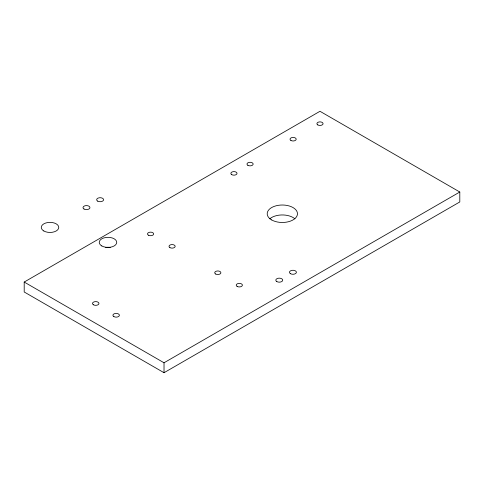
<?xml version="1.0" encoding="UTF-8"?>
<svg xmlns="http://www.w3.org/2000/svg" width="484" height="484" viewBox="0 0 484 484"><rect width="100%" height="100%" fill="white"/><g stroke="black" fill="none" stroke-linecap="round" stroke-linejoin="round"><path stroke-width="0.73" d="M24.2 282.051L319.978 111.284L459.8 192.015L459.8 201.949L164.022 372.716L24.2 291.985L24.2 282.051L164.022 362.776L459.8 192.015M164.022 362.776L164.022 372.716M269.763 218.816A15.137 8.736 0 0 1 294.907 218.816M105.724 247.433A8.748 5.052 0 0 1 110.249 247.433M169.908 247.608A3.085 1.785 0 0 0 175.069 246.81A3.085 1.785 0 0 0 171.288 244.626A3.085 1.785 0 0 0 169.908 247.608M237.13 286.419A3.085 1.785 0 0 0 242.296 285.62A3.085 1.785 0 0 0 238.509 283.436A3.085 1.785 0 0 0 237.13 286.419M271.633 219.924A15.137 8.736 0 0 0 296.952 216.009A15.137 8.736 0 0 0 278.415 205.307A15.137 8.736 0 0 0 271.633 219.924M101.803 245.945A8.748 5.052 0 0 0 116.432 243.682A8.748 5.052 0 0 0 105.724 237.493A8.748 5.052 0 0 0 101.803 245.945M43.826 230.977A8.748 5.052 0 0 0 58.461 228.714A8.748 5.052 0 0 0 47.753 222.531A8.748 5.052 0 0 0 43.826 230.977M93.436 304.793A3.231 1.863 0 0 0 98.845 303.958A3.231 1.863 0 0 0 94.888 301.671A3.231 1.863 0 0 0 93.436 304.793M113.873 316.596A3.231 1.863 0 0 0 119.282 315.756A3.231 1.863 0 0 0 115.325 313.469A3.231 1.863 0 0 0 113.873 316.596M317.8 124.92A3.085 1.785 0 0 0 322.967 124.122A3.085 1.785 0 0 0 319.186 121.938A3.085 1.785 0 0 0 317.8 124.92M290.926 140.463A3.085 1.785 0 0 0 296.093 139.664A3.085 1.785 0 0 0 292.312 137.48A3.085 1.785 0 0 0 290.926 140.463M276.812 281.579A3.473 2.009 0 0 0 282.626 280.678A3.473 2.009 0 0 0 278.367 278.221A3.473 2.009 0 0 0 276.812 281.579M290.473 273.69A3.473 2.009 0 0 0 296.287 272.788A3.473 2.009 0 0 0 292.027 270.332A3.473 2.009 0 0 0 290.473 273.69M84.016 209.015A3.473 2.009 0 0 0 89.83 208.12A3.473 2.009 0 0 0 85.577 205.658A3.473 2.009 0 0 0 84.016 209.015M97.677 201.132A3.473 2.009 0 0 0 103.491 200.231A3.473 2.009 0 0 0 99.232 197.774A3.473 2.009 0 0 0 97.677 201.132M215.616 273.998A3.085 1.785 0 0 0 220.783 273.2A3.085 1.785 0 0 0 217.001 271.016A3.085 1.785 0 0 0 215.616 273.998M148.394 235.188A3.085 1.785 0 0 0 153.561 234.389A3.085 1.785 0 0 0 149.78 232.205A3.085 1.785 0 0 0 148.394 235.188M231.751 174.645A3.085 1.785 0 0 0 236.918 173.847A3.085 1.785 0 0 0 233.137 171.663A3.085 1.785 0 0 0 231.751 174.645M247.881 165.328A3.085 1.785 0 0 0 253.047 164.53A3.085 1.785 0 0 0 249.266 162.346A3.085 1.785 0 0 0 247.881 165.328"/></g></svg>
